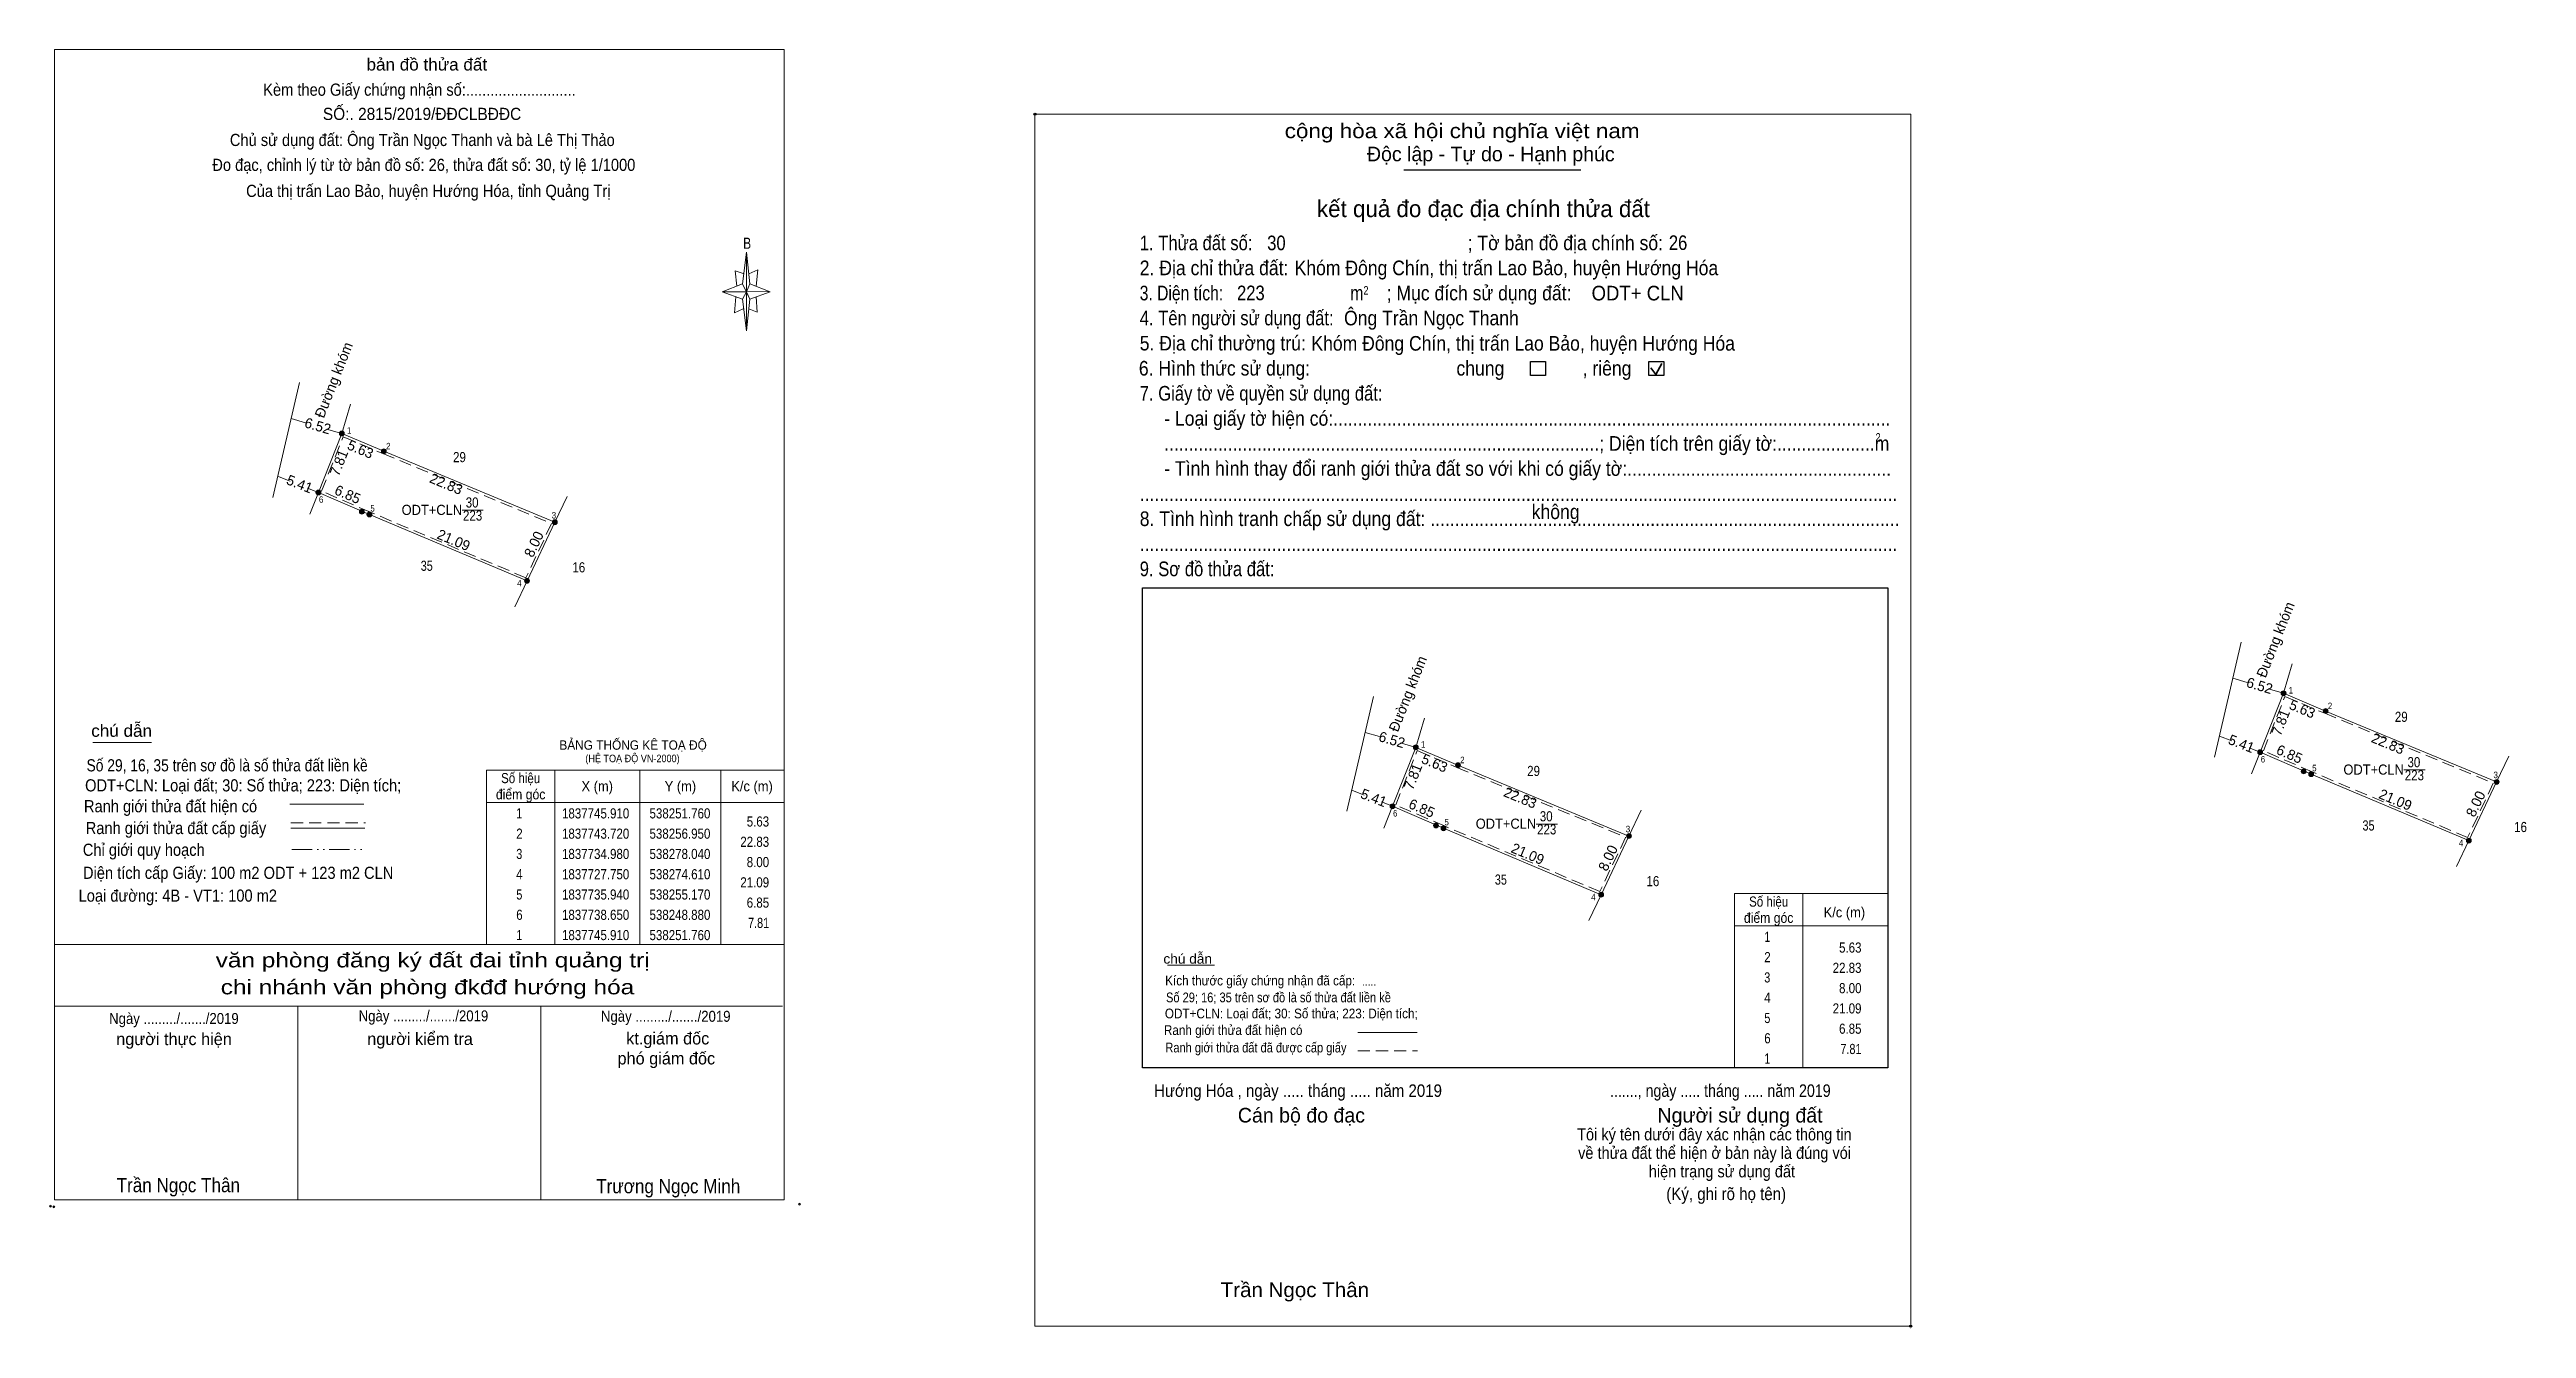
# Model space of a CAD drawing. Header units: metres. Extents: x 537976 to 538282, y 1837668 to 1837825.
import ezdxf
from ezdxf.enums import TextEntityAlignment as Align

# ---------------------------------------------------------------- set-up
doc = ezdxf.new("R2010")
doc.units = ezdxf.units.M
doc.header["$LTSCALE"] = 0.5
doc.header["$PDMODE"] = 32
doc.header["$PDSIZE"] = 0.25
doc.linetypes.add('DASH_DOUBLE_DOT', pattern=[9.2, 5, -1.2, 0.3, -1.2, 0.3, -1.2])
doc.linetypes.add('MEDIUM_DASHED', pattern=[4.5, 3, -1.5])
for name, color, linetype, lineweight in [('1', 7, 'Continuous', 13), ('10', 7, 'Continuous', 13), ('17', 7, 'Continuous', 13), ('2', 7, 'Continuous', 25), ('36', 7, 'Continuous', 13), ('5', 7, 'Continuous', 13), ('6', 7, 'Continuous', 13), ('63', 7, 'Continuous', 13)]:
    doc.layers.add(name, color=color, linetype=linetype, lineweight=lineweight)

msp = doc.modelspace()

# ---------------------------------------------------------------- hatches: boundary and pattern name
at = {"layer": '63'}
for points in [[(538012.56, 1837777.92, 1), (538011.96, 1837777.92, 1)], [(538017.75, 1837775.73, 1), (538017.15, 1837775.73, 1)], [(538009.68, 1837770.66, 1), (538009.08, 1837770.66, 1)], [(538015.04, 1837768.29, 1), (538014.44, 1837768.29, 1)], [(538015.97, 1837767.95, 1), (538015.37, 1837767.95, 1)], [(538038.84, 1837766.99, 1), (538038.24, 1837766.99, 1)], [(538035.41, 1837759.76, 1), (538034.81, 1837759.76, 1)], [(538252.06, 1837745.91, 1), (538251.46, 1837745.91, 1)], [(538257.25, 1837743.72, 1), (538256.65, 1837743.72, 1)], [(538145.04, 1837739.24, 1), (538144.44, 1837739.24, 1)], [(538150.23, 1837737.05, 1), (538149.63, 1837737.05, 1)], [(538249.18, 1837738.65, 1), (538248.58, 1837738.65, 1)], [(538254.54, 1837736.28, 1), (538253.94, 1837736.28, 1)], [(538255.47, 1837735.94, 1), (538254.87, 1837735.94, 1)], [(538278.34, 1837734.98, 1), (538277.74, 1837734.98, 1)], [(538142.16, 1837731.98, 1), (538141.56, 1837731.98, 1)], [(538147.52, 1837729.61, 1), (538146.92, 1837729.61, 1)], [(538148.45, 1837729.27, 1), (538147.85, 1837729.27, 1)], [(538171.32, 1837728.31, 1), (538170.72, 1837728.31, 1)], [(538274.91, 1837727.75, 1), (538274.31, 1837727.75, 1)], [(538167.89, 1837721.08, 1), (538167.29, 1837721.08, 1)]]:
    msp.add_hatch(color=256, dxfattribs=at).paths.add_polyline_path(points)

# ---------------------------------------------------------------- linework, layer by layer
at = {"layer": '1'}
for points in [[(538012.26, 1837777.92), (538017.45, 1837775.73), (538038.54, 1837766.99), (538035.11, 1837759.76), (538015.67, 1837767.95), (538009.38, 1837770.66)], [(538251.76, 1837745.91), (538256.95, 1837743.72), (538278.04, 1837734.98), (538274.61, 1837727.75), (538255.17, 1837735.94), (538248.88, 1837738.65)], [(538144.74, 1837739.24), (538149.93, 1837737.05), (538171.02, 1837728.31), (538167.59, 1837721.08), (538148.15, 1837729.27), (538141.86, 1837731.98)]]:
    msp.add_lwpolyline(points, close=True, dxfattribs=at)
at = {"layer": '1', "linetype": 'MEDIUM_DASHED'}
for points in [[(538012.43, 1837777.52), (538017.33, 1837775.45), (538038.13, 1837766.83), (538034.96, 1837760.15), (538015.79, 1837768.23), (538009.77, 1837770.82)], [(538251.93, 1837745.51), (538256.83, 1837743.44), (538277.63, 1837734.82), (538274.46, 1837728.14), (538255.29, 1837736.22), (538249.27, 1837738.81)], [(538144.91, 1837738.84), (538149.81, 1837736.77), (538170.61, 1837728.15), (538167.44, 1837721.47), (538148.27, 1837729.55), (538142.25, 1837732.14)]]:
    msp.add_lwpolyline(points, close=True, dxfattribs=at)
at = {"layer": '10'}
for p, q in [((538003.74, 1837770.05), (538007.05, 1837784.2)), ((538243.24, 1837738.04), (538246.55, 1837752.19)), ((538136.22, 1837731.37), (538139.53, 1837745.52))]:
    msp.add_line(p, q, dxfattribs=at)
at = {"layer": '17'}
for p, q in [((537981.56, 1837739.86), (537988.8, 1837739.86)), ((538114.12, 1837712.4), (538119.91, 1837712.4))]:
    msp.add_line(p, q, dxfattribs=at)
at = {"layer": '2'}
for p, q in [((538143.25, 1837810.43), (538165.09, 1837810.43)), ((538111.01, 1837758.92), (538202.95, 1837758.92)), ((538202.95, 1837758.92), (538202.95, 1837699.73))]:
    msp.add_line(p, q, dxfattribs=at)
at = {"layer": '2', "lineweight": 35}
for p, q in [((538173.72, 1837786.02), (538174.33, 1837785.22)), ((538174.33, 1837785.22), (538175.08, 1837786.56))]:
    msp.add_line(p, q, dxfattribs=at)
at = {"layer": '2', "lineweight": 13}
msp.add_lwpolyline([(538097.76, 1837817.28), (538205.77, 1837817.28), (538205.77, 1837667.9), (538097.76, 1837667.9)], close=True, dxfattribs=at)
at = {"layer": '2'}
for points in [[(538158.88, 1837786.81), (538160.74, 1837786.81), (538160.74, 1837785.08), (538158.88, 1837785.08)], [(538173.47, 1837786.81), (538175.33, 1837786.81), (538175.33, 1837785.08), (538173.47, 1837785.08)]]:
    msp.add_lwpolyline(points, close=True, dxfattribs=at)
msp.add_lwpolyline([(538202.95, 1837699.73), (538111.01, 1837699.73), (538111.01, 1837758.92)], dxfattribs=at)
for p in [(538097.76, 1837817.28), (538205.77, 1837667.9)]:
    msp.add_point(p, dxfattribs=at)
at = {"layer": '36'}
for p, q in [((538017.45, 1837775.73), (538038.54, 1837766.99)), ((538009.38, 1837770.66), (538015.67, 1837767.95)), ((538038.54, 1837766.99), (538040.05, 1837770.16)), ((538035.11, 1837759.76), (538038.54, 1837766.99)), ((538256.95, 1837743.72), (538278.04, 1837734.98)), ((538149.93, 1837737.05), (538171.02, 1837728.31)), ((538248.88, 1837738.65), (538255.17, 1837735.94)), ((538278.04, 1837734.98), (538279.55, 1837738.15)), ((538274.61, 1837727.75), (538278.04, 1837734.98)), ((538141.86, 1837731.98), (538148.15, 1837729.27)), ((538171.02, 1837728.31), (538172.53, 1837731.48)), ((538167.59, 1837721.08), (538171.02, 1837728.31))]:
    msp.add_line(p, q, dxfattribs=at)
for points in [[(538013.32, 1837781.53), (538012.26, 1837777.92), (538017.45, 1837775.73)], [(538012.26, 1837777.92), (538009.38, 1837770.66), (538008.32, 1837767.98)], [(538015.67, 1837767.95), (538035.11, 1837759.76), (538033.59, 1837756.58)], [(538252.82, 1837749.52), (538251.76, 1837745.91), (538256.95, 1837743.72)], [(538251.76, 1837745.91), (538248.88, 1837738.65), (538247.82, 1837735.97)], [(538145.8, 1837742.85), (538144.74, 1837739.24), (538149.93, 1837737.05)], [(538144.74, 1837739.24), (538141.86, 1837731.98), (538140.8, 1837729.3)], [(538255.17, 1837735.94), (538274.61, 1837727.75), (538273.09, 1837724.57)], [(538148.15, 1837729.27), (538167.59, 1837721.08), (538166.07, 1837717.9)]]:
    msp.add_lwpolyline(points, dxfattribs=at)
at = {"layer": '5'}
for p, q in [((538061.68, 1837796.39), (538062.18, 1837800.29)), ((538061.68, 1837794.49), (538059.18, 1837795.39)), ((538062.58, 1837796.39), (538065.08, 1837795.39)), ((538063.38, 1837794.79), (538063.48, 1837792.89)), ((538062.58, 1837794.49), (538062.18, 1837790.59)), ((538063.48, 1837792.89), (538062.48, 1837793.29)), ((537976.82, 1837714.95), (538066.82, 1837714.95)), ((537976.82, 1837707.35), (538066.62, 1837707.35)), ((537976.82, 1837707.35), (538066.62, 1837707.35)), ((537976.82, 1837707.35), (538066.62, 1837707.35)), ((538006.82, 1837683.45), (538006.82, 1837707.35)), ((538036.82, 1837683.45), (538036.82, 1837707.35))]:
    msp.add_line(p, q, dxfattribs=at)
for points in [[(537976.82, 1837825.25), (538066.82, 1837825.25), (538066.82, 1837683.45), (537976.82, 1837683.45)], [(538062.18, 1837800.29), (538062.58, 1837796.39), (538062.18, 1837795.39)], [(538062.18, 1837795.39), (538059.18, 1837795.39), (538061.68, 1837796.39), (538062.58, 1837794.49), (538065.08, 1837795.39), (538062.18, 1837795.49)], [(538062.18, 1837795.39), (538062.18, 1837790.59), (538061.68, 1837794.49)]]:
    msp.add_lwpolyline(points, close=True, dxfattribs=at)
for points in [[(538061.88, 1837797.59), (538060.78, 1837797.99), (538060.98, 1837796.09)], [(538062.48, 1837797.59), (538063.58, 1837798.09), (538063.38, 1837796.09)], [(538062.18, 1837795.39), (538061.68, 1837796.39), (538059.18, 1837795.39)], [(538060.88, 1837794.79), (538060.68, 1837792.79), (538061.78, 1837793.29)], [(538062.18, 1837795.39), (538062.58, 1837794.49), (538065.08, 1837795.39)], [(538066.82, 1837683.45), (537976.82, 1837683.45), (537976.82, 1837707.35)]]:
    msp.add_lwpolyline(points, dxfattribs=at)
for p in [(537976.34, 1837682.68), (537976.74, 1837682.61)]:
    msp.add_point(p, dxfattribs=at)
at = {"layer": '6'}
for p, q in [((538005.84, 1837732.23), (538014.98, 1837732.23)), ((538005.98, 1837729.3), (538015.12, 1837729.3)), ((538137.56, 1837704.08), (538144.88, 1837704.08))]:
    msp.add_line(p, q, dxfattribs=at)
at = {"layer": '6', "linetype": 'MEDIUM_DASHED'}
for p, q in [((538005.98, 1837729.92), (538015.18, 1837729.92)), ((538137.56, 1837701.83), (538144.92, 1837701.83))]:
    msp.add_line(p, q, dxfattribs=at)
at = {"layer": '6'}
msp.add_point((538068.72, 1837682.95), dxfattribs=at)
at = {"layer": '63'}
for p, q in [((538006.01, 1837779.76), (538007.79, 1837779.24)), ((538010.38, 1837778.47), (538012.26, 1837777.92)), ((538004.35, 1837772.65), (538005.89, 1837772.04)), ((538008.03, 1837771.2), (538009.38, 1837770.66)), ((538027.11, 1837768.47), (538029.71, 1837768.47)), ((538245.51, 1837747.75), (538247.29, 1837747.23)), ((538249.88, 1837746.46), (538251.76, 1837745.91)), ((538138.49, 1837741.08), (538140.27, 1837740.56)), ((538142.86, 1837739.79), (538144.74, 1837739.24)), ((538243.85, 1837740.64), (538245.39, 1837740.03)), ((538247.53, 1837739.19), (538248.88, 1837738.65)), ((538038.52, 1837736.45), (538038.52, 1837714.95)), ((538049.02, 1837736.45), (538049.02, 1837714.95)), ((538059.02, 1837736.45), (538059.02, 1837714.95)), ((538136.83, 1837733.97), (538138.37, 1837733.36)), ((538266.61, 1837736.46), (538269.21, 1837736.46)), ((538030.12, 1837732.45), (538066.82, 1837732.45)), ((538140.51, 1837732.52), (538141.86, 1837731.98)), ((538159.59, 1837729.79), (538162.19, 1837729.79)), ((538192.45, 1837721.23), (538192.45, 1837699.73)), ((538202.95, 1837721.23), (538202.95, 1837699.73)), ((538184.05, 1837717.23), (538202.95, 1837717.23))]:
    msp.add_line(p, q, dxfattribs=at)
at = {"layer": '63', "linetype": 'DASH_DOUBLE_DOT'}
msp.add_line((538006.12, 1837726.67), (538015.32, 1837726.67), dxfattribs=at)
at = {"layer": '63'}
msp.add_lwpolyline([(538030.12, 1837736.45), (538066.82, 1837736.45), (538066.82, 1837714.95), (538030.12, 1837714.95)], close=True, dxfattribs=at)
msp.add_lwpolyline([(538202.95, 1837699.73), (538184.05, 1837699.73), (538184.05, 1837721.23), (538202.95, 1837721.23)], dxfattribs=at)
for centre in [(538012.26, 1837777.92), (538017.45, 1837775.73), (538009.38, 1837770.66), (538014.74, 1837768.29), (538015.67, 1837767.95), (538038.54, 1837766.99), (538035.11, 1837759.76), (538251.76, 1837745.91), (538256.95, 1837743.72), (538144.74, 1837739.24), (538149.93, 1837737.05), (538248.88, 1837738.65), (538254.24, 1837736.28), (538255.17, 1837735.94), (538278.04, 1837734.98), (538141.86, 1837731.98), (538147.22, 1837729.61), (538148.15, 1837729.27), (538171.02, 1837728.31), (538274.61, 1837727.75), (538167.59, 1837721.08)]:
    msp.add_circle(centre, 0.3, dxfattribs=at)

# ---------------------------------------------------------------- texts
at = {"layer": '1'}
for s, width, p in [('ODT+CLN', 0.95, (538023.37, 1837767.89)), ('223', 0.85, (538028.395, 1837767.19)), ('30', 0.85, (538028.335, 1837768.8)), ('ODT+CLN', 0.95, (538262.87, 1837735.88)), ('30', 0.85, (538267.835, 1837736.79)), ('223', 0.85, (538267.895, 1837735.18)), ('ODT+CLN', 0.95, (538155.85, 1837729.21)), ('30', 0.85, (538160.815, 1837730.12)), ('223', 0.85, (538160.875, 1837728.51))]:
    msp.add_text(s, height=1.25, dxfattribs=dict(at, width=width)).set_placement(p, align=Align.CENTER)
for s, height, width, p in [('BẢNG THỐNG KÊ TOẠ ĐỘ ', 1.15, 0.95, (538039.1, 1837738.95)), ('(HỆ TOẠ ĐỘ VN-2000)', 0.93, 0.9, (538042.3, 1837737.41))]:
    msp.add_text(s, height=height, dxfattribs=dict(at, width=width)).set_placement(p)
at = {"layer": '2'}
for s, height, width, p in [('cộng hòa xã hội chủ nghĩa việt nam', 1.803, 1.15, (538128.56, 1837814.33)), ('1. Thửa đất số:', 1.803, 0.85, (538110.68, 1837800.52)), ('30', 1.8, 0.85, (538126.4, 1837800.52)), ('; Tờ bản đồ địa chính số:', 1.803, 0.9, (538151.12, 1837800.52)), ('26', 1.8, 0.85, (538175.94, 1837800.55)), ('2. Địa chỉ thửa đất:', 1.803, 0.9, (538110.68, 1837797.44)), ('Khóm Đông Chín, thị trấn Lao Bảo, huyện Hướng Hóa', 1.8, 0.9, (538129.78, 1837797.44)), ('3. Diện tích:', 1.803, 0.8, (538110.68, 1837794.34)), ('223', 1.8, 0.85, (538122.68, 1837794.36)), ('m', 1.803, 0.8, (538136.66, 1837794.34)), ('2', 1.03, 0.8, (538138.28, 1837795.06)), ('; Mục đích sử dụng đất:', 1.803, 0.9, (538141.13, 1837794.34)), ('ODT+ CLN', 1.8, 0.95, (538166.41, 1837794.33)), ('4. Tên người sử dụng đất:', 1.803, 0.85, (538110.68, 1837791.26)), ('Ông Trần Ngọc Thanh', 1.8, 0.9, (538135.88, 1837791.26)), ('5. Địa chỉ thường trú:', 1.803, 0.9, (538110.68, 1837788.16)), ('Khóm Đông Chín, thị trấn Lao Bảo, huyện Hướng Hóa', 1.8, 0.9, (538131.85, 1837788.14)), ('6. Hình thức sử dụng:', 1.803, 0.9, (538110.57, 1837785.07)), ('chung                , riêng', 1.803, 0.9, (538149.74, 1837785.07)), ('7. Giấy tờ về quyền sử dụng đất:', 1.803, 0.85, (538110.68, 1837781.98)), ('     - Loại giấy tờ hiện có:..................................................................................................................', 1.803, 0.9, (538110.68, 1837778.89)), ('     .........................................................................................; Diện tích trên giấy tờ:....................m', 1.803, 0.9, (538110.68, 1837775.8)), ('2', 1.03, 0.8, (538201.44, 1837776.94)), ('     - Tình hình thay đổi ranh giới thửa đất so với khi có giấy tờ:......................................................', 1.803, 0.9, (538110.68, 1837772.71)), ('8. Tình hình tranh chấp sử dụng đất: ................................................................................................', 1.803, 0.9, (538110.68, 1837766.52)), ('...........................................................................................................................................................', 1.803, 0.9, (538110.68, 1837769.62)), ('không', 1.803, 0.9, (538159.02, 1837767.38)), ('9. Sơ đồ thửa đất:', 1.803, 0.85, (538110.68, 1837760.34)), ('...........................................................................................................................................................', 1.803, 0.9, (538110.68, 1837763.44)), ('Hướng Hóa , ngày ..... tháng ..... năm 2019', 1.544, 0.9, (538112.44, 1837696.16)), ('......., ngày ..... tháng ..... năm 2019', 1.544, 0.85, (538168.68, 1837696.16)), ('(Ký, ghi rõ họ tên)', 1.545, 0.9, (538175.62, 1837683.44)), ('Trần Ngọc Thân', 1.804, 1.05, (538120.66, 1837671.48))]:
    msp.add_text(s, height=height, dxfattribs=dict(at, width=width)).set_placement(p)
for s, p in [('Độc lập - Tự do - Hạnh phúc', (538138.7, 1837811.48)), ('Cán bộ đo đạc', (538122.78, 1837693)), ('Người sử dụng đất', (538174.54, 1837693))]:
    msp.add_text(s, height=1.803, dxfattribs=at).set_placement(p)
for s, height, p in [('kết quả đo đạc địa chính thửa đất', 2.061, (538153.075, 1837804.6)), ('.', 0.5152, (538205.7549, 1837667.62))]:
    msp.add_text(s, height=height, dxfattribs=at).set_placement(p, align=Align.CENTER)
for s, height, width, p in [('.....', 1, 0.95, (538138.965, 1837709.88)), ('Tôi ký tên dưới đây xác nhận các thông tin', 1.489, 0.9, (538181.555, 1837690.8)), ('về thửa đất thể hiện ở bản này là đúng vói', 1.489, 0.9, (538181.58, 1837688.52)), ('hiện trạng sử dụng đất', 1.489, 0.9, (538182.485, 1837686.24))]:
    msp.add_text(s, height=height, dxfattribs=dict(at, width=width)).set_placement(p, align=Align.CENTER)
at = {"layer": '5'}
for s, height, width, p in [('bản đồ thửa đất', 1.5, 1.05, (538022.75, 1837822.67)), ('Kèm theo Giấy chứng nhận số:...........................', 1.5, 0.9, (538021.84, 1837819.56)), ('SỐ:. 2815/2019/ĐĐCLBĐĐC', 1.5, 0.95, (538022.16, 1837816.57)), ('Chủ sử dụng đất: Ông Trần Ngọc Thanh và bà Lê Thị Thảo', 1.5, 0.9, (538022.195, 1837813.36)), ('Đo đạc, chỉnh lý từ tờ bản đồ số: 26, thửa đất số: 30, tỷ lệ 1/1000 ', 1.5, 0.9, (538022.63, 1837810.29)), ('Của thị trấn Lao Bảo, huyện Hướng Hóa, tỉnh Quảng Trị', 1.5, 0.9, (538022.935, 1837807.08)), ('B', 1.378, 0.8, (538062.26, 1837800.69)), ('văn phòng đăng ký đất đai tỉnh quảng trị', 1.8, 1.25, (538023.47, 1837712.12)), ('chi nhánh văn phòng đkđđ hướng hóa', 1.8, 1.25, (538022.83, 1837708.8)), ('Ngày ........./......./2019', 1.35, 0.9, (537991.555, 1837705.15)), ('Ngày ........./......./2019', 1.35, 0.9, (538022.335, 1837705.47)), ('Ngày ........./......./2019', 1.35, 0.9, (538052.215, 1837705.42)), ('Trần Ngọc Thân', 1.75, 0.9, (537992.1, 1837684.41)), ('Trương Ngọc Minh', 1.75, 0.9, (538052.525, 1837684.28))]:
    msp.add_text(s, height=height, dxfattribs=dict(at, width=width)).set_placement(p, align=Align.CENTER)
for s, p in [('người thực hiện', (537991.57, 1837702.54)), ('người kiểm tra', (538021.915, 1837702.56)), ('kt.giám đốc', (538052.465, 1837702.62)), ('phó giám đốc', (538052.29, 1837700.16))]:
    msp.add_text(s, height=1.5, dxfattribs=at).set_placement(p, align=Align.CENTER)
at = {"layer": '6'}
for s, height, width, p in [('chú dẫn', 1.5, 1.05, (537981.36, 1837740.54)), ('Số 29, 16, 35 trên sơ đồ là số thửa đất liền kề', 1.5, 0.85, (537980.78, 1837736.28)), ('ODT+CLN: Loại đất; 30: Số thửa; 223: Diện tích;', 1.5, 0.9, (537980.6, 1837733.81)), ('Ranh giới thửa đất hiện có ', 1.5, 0.9, (537980.46, 1837731.24)), ('Chỉ giới quy hoạch', 1.5, 0.9, (537980.32, 1837725.87)), ('Ranh giới thửa đất cấp giấy', 1.5, 0.9, (537980.68, 1837728.55)), ('Diện tích cấp Giấy: 100 m2 ODT + 123 m2 CLN', 1.5, 0.9, (537980.34, 1837723.03)), ('Loại đường: 4B - VT1: 100 m2', 1.5, 0.9, (537979.8, 1837720.22)), ('chú dẫn', 1.2, 1.05, (538113.6, 1837712.58)), ('Kích thước giấy chứng nhận đã cấp:', 1.2, 0.9, (538113.82, 1837709.9)), ('Số 29; 16; 35 trên sơ đồ là số thửa đất liền kề', 1.2, 0.85, (538113.92, 1837707.82)), ('ODT+CLN: Loại đất; 30: Số thửa; 223: Diện tích;', 1.2, 0.9, (538113.78, 1837705.84)), ('Ranh giới thửa đất hiện có ', 1.2, 0.9, (538113.66, 1837703.79)), ('Ranh giới thửa đất đã được cấp giấy', 1.2, 0.85, (538113.84, 1837701.64))]:
    msp.add_text(s, height=height, dxfattribs=dict(at, width=width)).set_placement(p)
at = {"layer": '63'}
for s, rotation, p in [('Đường khóm', 68.362, (538011.8479, 1837784.2945)), ('6.52', 343.596, (538009.1285, 1837778.263)), ('5.63', 337.122, (538014.327, 1837775.4141)), ('7.81', 68.362, (538012.4849, 1837774.0845)), ('5.41', 338.415, (538006.8301, 1837771.1284)), ('6.85', 336.692, (538012.7427, 1837769.8483)), ('22.83', 337.49, (538024.9007, 1837771.1406)), ('21.09', 337.154, (538025.8173, 1837764.2164)), ('8.00', 64.62, (538036.5192, 1837764.0171)), ('Đường khóm', 68.362, (538251.3479, 1837752.2845)), ('Đường khóm', 68.362, (538144.3279, 1837745.6145)), ('6.52', 343.596, (538248.6285, 1837746.253)), ('7.81', 68.362, (538251.9849, 1837742.0745)), ('5.63', 337.122, (538253.827, 1837743.4041)), ('6.52', 343.596, (538141.6085, 1837739.583)), ('5.41', 338.415, (538246.3301, 1837739.1184)), ('22.83', 337.49, (538264.4007, 1837739.1306)), ('7.81', 68.362, (538144.9649, 1837735.4045)), ('5.63', 337.122, (538146.807, 1837736.7341)), ('6.85', 336.692, (538252.2427, 1837737.8383)), ('5.41', 338.415, (538139.3101, 1837732.4484)), ('22.83', 337.49, (538157.3807, 1837732.4606)), ('21.09', 337.154, (538265.3173, 1837732.2064)), ('8.00', 64.62, (538276.0192, 1837732.0071)), ('6.85', 336.692, (538145.2227, 1837731.1683)), ('21.09', 337.154, (538158.2973, 1837725.5364)), ('8.00', 64.62, (538168.9992, 1837725.3371))]:
    msp.add_text(s, height=1.25, rotation=rotation, dxfattribs=at).set_placement(p, align=Align.CENTER)
for s, height, width, p in [(' 1', 0.8, 0.9, (538013.43, 1837777.89)), (' 2', 0.8, 0.9, (538018.26, 1837775.97)), (' 6', 0.8, 0.9, (538009.98, 1837769.39)), (' 5', 0.8, 0.9, (538016.33, 1837768.3)), (' 3', 0.8, 0.95, (538038.7, 1837767.45)), (' 4', 0.8, 0.95, (538034.44, 1837759.07)), (' 1', 0.8, 0.9, (538252.93, 1837745.88)), (' 2', 0.8, 0.9, (538257.76, 1837743.96)), (' 1', 0.8, 0.9, (538145.91, 1837739.21)), (' 2', 0.8, 0.9, (538150.74, 1837737.29)), (' 6', 0.8, 0.9, (538249.48, 1837737.38)), (' 5', 0.8, 0.9, (538255.83, 1837736.29)), (' 3', 0.8, 0.95, (538278.2, 1837735.44)), ('5.63', 1.25, 0.85, (538064.97, 1837729.48)), (' 6', 0.8, 0.9, (538142.46, 1837730.71)), (' 5', 0.8, 0.9, (538148.81, 1837729.62)), ('22.83', 1.25, 0.85, (538064.97, 1837726.98)), (' 3', 0.8, 0.95, (538171.18, 1837728.77)), (' 4', 0.8, 0.95, (538273.94, 1837727.06)), ('8.00', 1.25, 0.85, (538064.97, 1837724.48)), ('21.09', 1.25, 0.85, (538064.97, 1837721.98)), ('6.85', 1.25, 0.85, (538064.97, 1837719.48)), ('7.81', 1.25, 0.8, (538064.97, 1837716.98)), (' 4', 0.8, 0.95, (538166.92, 1837720.39)), ('5.63', 1.25, 0.85, (538199.7, 1837713.94)), ('22.83', 1.25, 0.85, (538199.7, 1837711.44)), ('8.00', 1.25, 0.85, (538199.7, 1837708.94)), ('21.09', 1.25, 0.85, (538199.7, 1837706.44)), ('6.85', 1.25, 0.85, (538199.7, 1837703.94)), ('7.81', 1.25, 0.8, (538199.7, 1837701.44))]:
    msp.add_text(s, height=height, dxfattribs=dict(at, width=width)).set_placement(p, align=Align.RIGHT)
for s, width, p in [('29', 0.85, (538026.775, 1837774.39)), ('35', 0.8, (538022.74, 1837761)), ('16', 0.85, (538041.49, 1837760.81)), ('29', 0.85, (538266.275, 1837742.38)), ('29', 0.85, (538159.255, 1837735.71)), ('điểm góc', 0.9, (538034.32, 1837732.83)), ('Số hiệu', 0.85, (538034.32, 1837734.83)), ('X (m)', 0.95, (538043.77, 1837733.83)), ('Y (m)', 0.95, (538054.025, 1837733.83)), ('K/c (m)', 0.95, (538062.865, 1837733.83)), (' 1', 0.75, (538033.97, 1837730.48)), ('1837745.910', 0.85, (538043.57, 1837730.48)), ('538251.760', 0.85, (538053.97, 1837730.48)), (' 2', 0.85, (538033.975, 1837727.98)), ('1837743.720', 0.85, (538043.57, 1837727.98)), ('538256.950', 0.85, (538053.97, 1837727.98)), ('35', 0.8, (538262.24, 1837728.99)), ('16', 0.85, (538280.99, 1837728.8)), (' 3', 0.8, (538033.965, 1837725.48)), ('1837734.980', 0.85, (538043.57, 1837725.48)), ('538278.040', 0.85, (538053.97, 1837725.48)), (' 4', 0.85, (538033.97, 1837722.98)), (' 5', 0.8, (538033.975, 1837720.48)), ('1837727.750', 0.85, (538043.57, 1837722.98)), ('1837735.940', 0.85, (538043.57, 1837720.48)), ('538274.610', 0.85, (538053.97, 1837722.98)), ('538255.170', 0.85, (538053.97, 1837720.48)), ('35', 0.8, (538155.22, 1837722.32)), ('16', 0.85, (538173.97, 1837722.13)), (' 6', 0.85, (538033.975, 1837717.98)), ('1837738.650', 0.85, (538043.57, 1837717.98)), ('538248.880', 0.85, (538053.97, 1837717.98)), ('điểm góc', 0.9, (538188.25, 1837717.61)), ('Số hiệu', 0.85, (538188.25, 1837719.61)), ('K/c (m)', 0.95, (538197.595, 1837718.29)), (' 1', 0.75, (538033.97, 1837715.48)), ('1837745.910', 0.85, (538043.57, 1837715.48)), ('538251.760', 0.85, (538053.97, 1837715.48)), (' 1', 0.75, (538187.9, 1837715.26)), (' 2', 0.85, (538187.905, 1837712.76)), (' 3', 0.8, (538187.895, 1837710.26)), (' 4', 0.85, (538187.9, 1837707.76)), (' 5', 0.8, (538187.905, 1837705.26)), (' 6', 0.85, (538187.905, 1837702.76)), (' 1', 0.75, (538187.9, 1837700.26))]:
    msp.add_text(s, height=1.25, dxfattribs=dict(at, width=width)).set_placement(p, align=Align.CENTER)

doc.saveas('drawing.dxf')
